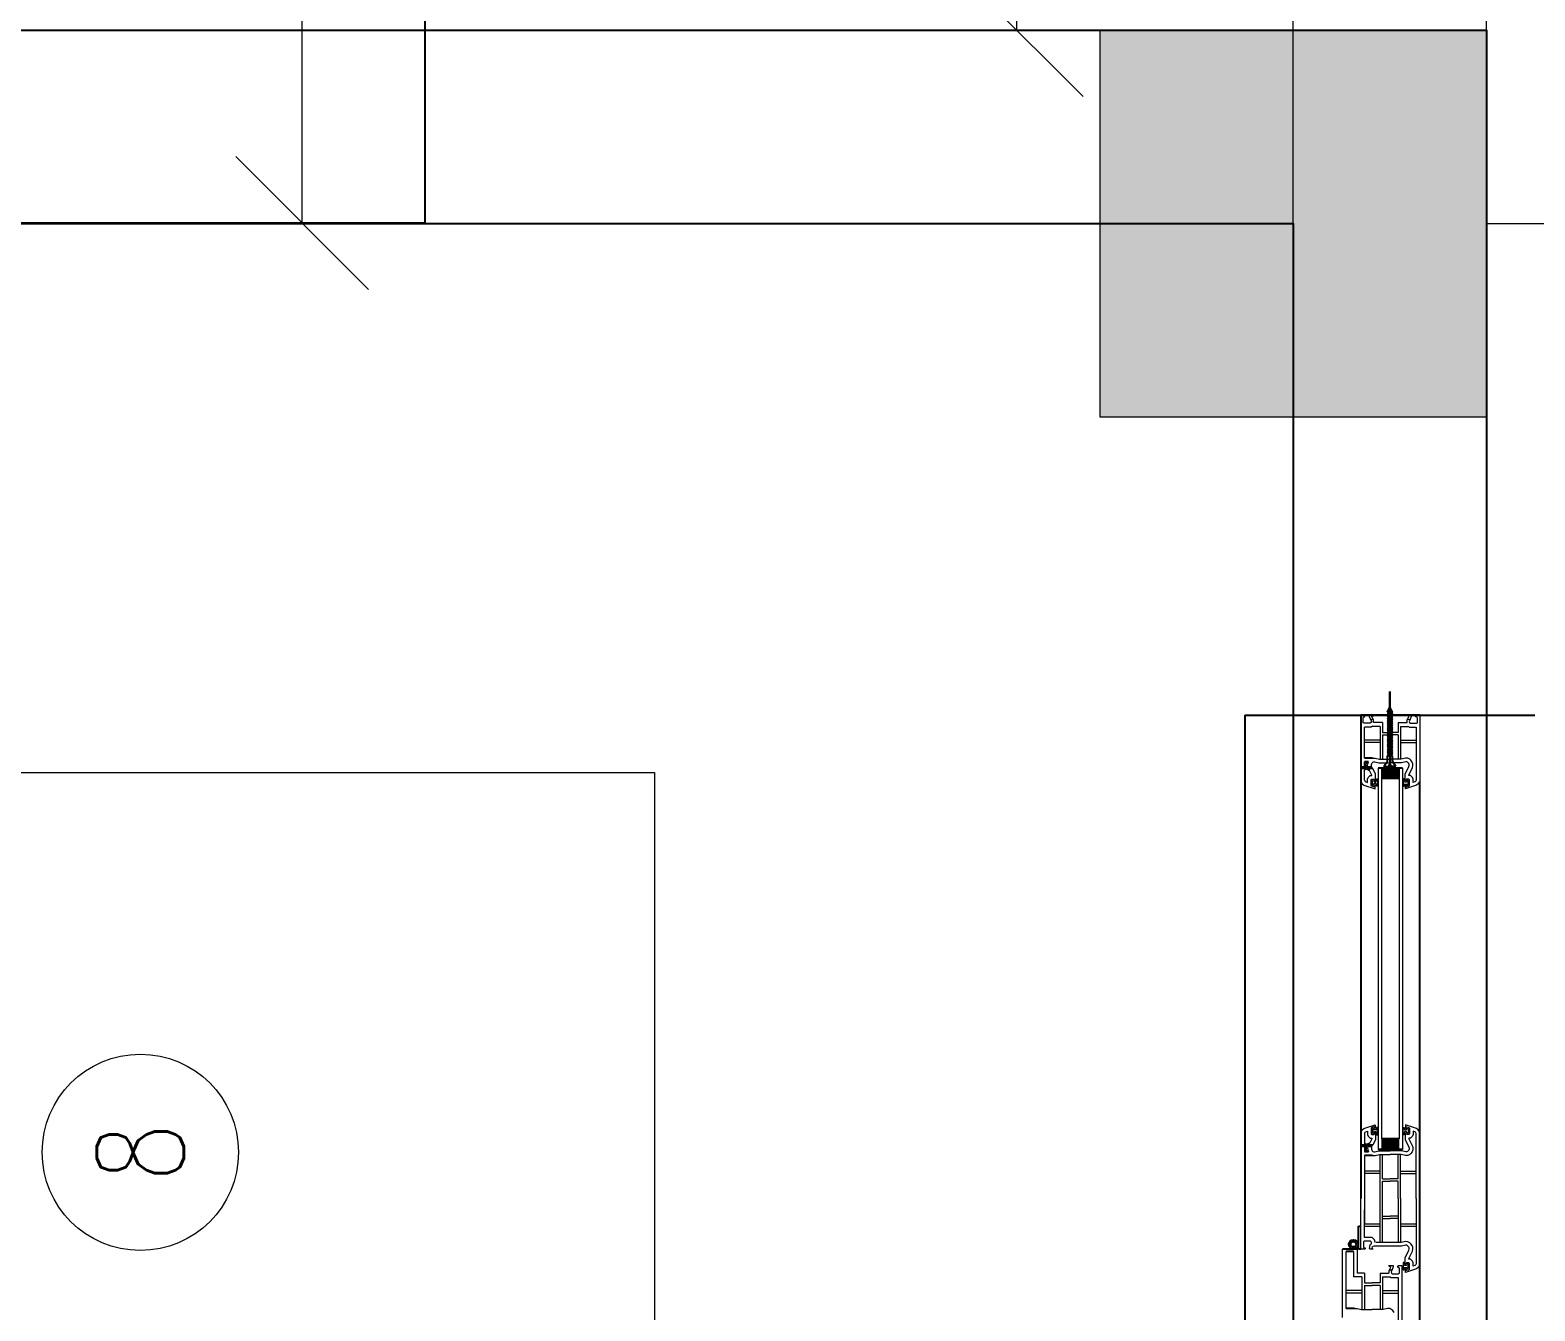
# Model space of a CAD drawing. Header units: metres. Extents: x -355 to 973, y -73 to 238.
# Drawn here: x 528.215 to 529.771, y 92.88 to 94.204 of the extents above; entities that cross this region are included whole.
import ezdxf

# ---------------------------------------------------------------- set-up
doc = ezdxf.new("R2010")
doc.units = ezdxf.units.M
doc.header["$LTSCALE"] = 3
doc.header["$MEASUREMENT"] = 0
for name, pattern in [('1', [30, 6, 6, 6, 6, 6]), ('ACAD_ISO02W100', [15, 12, -3]), ('DASHED2', [0.375, 0.25, -0.125])]:
    doc.linetypes.add(name, pattern=pattern)
for name, color, linetype in [('01B', 10, 'Continuous'), ('4', 4, 'ACAD_ISO02W100'), ('5', 2, 'Continuous')]:
    doc.layers.add(name, color=color, linetype=linetype)
for name, color, linetype, lineweight in [('05', 21, 'Continuous', 5), ('15', 63, 'DASHED2', 15), ('alaem', 230, 'Continuous', 5)]:
    doc.layers.add(name, color=color, linetype=linetype, lineweight=lineweight)
doc.styles.add('Axe', font='romans.shx', dxfattribs={"width": 0.8, "height": 0.26})
doc.styles.get("Standard").update_dxf_attribs({"font": 'arial.ttf'})
doc.dimstyles.new('ahmad', dxfattribs={"dimtxt": 0.2, "dimasz": 0.1375, "dimexe": 0, "dimexo": 0.0625, "dimgap": 0.09, "dimtad": 0, "dimzin": 0, "dimdsep": 46, "dimtxsty": 'Standard', "dimblk": 'OBLIQUE', "dimcen": 0.09, "dimclrd": 245, "dimclrt": 61, "dimadec": 0, "dimazin": 0, "dimtfac": 1, "dimtofl": 0, "dimtmove": 0, "dimatfit": 3, "dimldrblk": 'OBLIQUE', "dimfxl": 0, "dimfxlon": 1, "dimtolj": 1, "dimtzin": 0, "dimlwd": 13, "dimarcsym": 0})

# ---------------------------------------------------------------- blocks, each defined once
blk = doc.blocks.new('tyhhy')
at = {"layer": '4', "linetype": '1'}
blk.add_lwpolyline([(266.0089, 183.29), (266.0089, 181.29), (263.6089, 181.29), (263.6089, 183.29)], close=True, dxfattribs=at)
blk = doc.blocks.new('fghhyh')
at = {"layer": 'alaem', "linetype": '1'}
h = blk.add_hatch(color=256, dxfattribs=at)
h.dxf.hatch_style = 1
h.paths.add_polyline_path([(280.3961, 190.2964), (280.3961, 190.6964), (279.9961, 190.6964), (279.9961, 190.2964)])
blk.add_lwpolyline([(279.9961, 190.6964), (279.9961, 190.2964), (280.3961, 190.2964), (280.3961, 190.6964)], close=True, dxfattribs=at)
blk = doc.blocks.new('_Oblique')
at = {"color": 0, "linetype": 'ByBlock', "lineweight": -2}
blk.add_line((-0.5, -0.5), (0.5, 0.5), dxfattribs=at)
blk = doc.blocks.new('*D864')
at = {"color": 245, "lineweight": 13, "transparency": 16777216}
for p, q in [((530.8265, 104.2812), (530.8265, 98.2609)), ((530.8265, 91.4041), (530.8265, 97.4244))]:
    blk.add_line(p, q, dxfattribs=at)
at = {"layer": 'Defpoints', "color": 0, "transparency": 16777216}
for p in [(529.7213, 104.2812), (529.7213, 91.4041), (530.8265, 91.4041)]:
    blk.add_point(p, dxfattribs=at)
at = {"color": 245, "lineweight": 13, "transparency": 16777216, "xscale": 0.1375, "yscale": 0.1375, "zscale": 0.1375}
for p, rotation in [((530.8265, 104.2812), 90), ((530.8265, 91.4041), 270)]:
    blk.add_blockref('_Oblique', p, dxfattribs=dict(at, rotation=rotation))
at = {"color": 61, "transparency": 16777216, "insert": (530.8265, 97.8427), "char_height": 0.2, "attachment_point": 5, "rotation": 90}
blk.add_mtext('\\A1;12.88', dxfattribs=at)
blk = doc.blocks.new('*D865')
at = {"color": 245, "lineweight": 13, "transparency": 16777216}
for p, q in [((529.2353, 96.0047), (529.2353, 95.4444)), ((529.2353, 94.2041), (529.2353, 94.7644))]:
    blk.add_line(p, q, dxfattribs=at)
at = {"layer": 'Defpoints', "color": 0, "transparency": 16777216}
for p in [(529.2353, 96.0047), (529.2353, 94.2041), (529.2353, 94.2041)]:
    blk.add_point(p, dxfattribs=at)
at = {"color": 245, "lineweight": 13, "transparency": 16777216, "xscale": 0.1375, "yscale": 0.1375, "zscale": 0.1375}
for p, rotation in [((529.2353, 96.0047), 90), ((529.2353, 94.2041), 270)]:
    blk.add_blockref('_Oblique', p, dxfattribs=dict(at, rotation=rotation))
at = {"color": 61, "transparency": 16777216, "insert": (529.2353, 95.1044), "char_height": 0.2, "attachment_point": 5, "rotation": 90}
blk.add_mtext('\\A1;1.80', dxfattribs=at)
blk = doc.blocks.new('*D866')
at = {"color": 245, "lineweight": 13, "transparency": 16777216}
for p, q in [((528.4963, 96.0047), (528.4963, 95.3558)), ((528.4963, 94.0047), (528.4963, 94.6536))]:
    blk.add_line(p, q, dxfattribs=at)
at = {"layer": 'Defpoints', "color": 0, "transparency": 16777216}
for p in [(528.6234, 96.0047), (528.4963, 94.0047), (528.6234, 94.0047)]:
    blk.add_point(p, dxfattribs=at)
at = {"color": 245, "lineweight": 13, "transparency": 16777216, "xscale": 0.1375, "yscale": 0.1375, "zscale": 0.1375}
for p, rotation in [((528.4963, 96.0047), 90), ((528.4963, 94.0047), 270)]:
    blk.add_blockref('_Oblique', p, dxfattribs=dict(at, rotation=rotation))
at = {"color": 61, "transparency": 16777216, "insert": (528.4963, 95.0047), "char_height": 0.2, "attachment_point": 5, "rotation": 90}
blk.add_mtext('\\A1;2.00', dxfattribs=at)
blk = doc.blocks.new('*D884')
at = {"layer": '4', "color": 245, "lineweight": 13, "transparency": 16777216}
for p, q in [((528.2025, 92.7656), (528.5226, 92.7656)), ((529.5213, 92.7656), (529.2012, 92.7656))]:
    blk.add_line(p, q, dxfattribs=at)
at = {"layer": 'Defpoints', "color": 0, "transparency": 16777216}
for p in [(528.2025, 92.8041), (529.5213, 92.8041), (529.5213, 92.7656)]:
    blk.add_point(p, dxfattribs=at)
at = {"layer": '4', "color": 245, "lineweight": 13, "transparency": 16777216, "xscale": 0.1375, "yscale": 0.1375, "zscale": 0.1375, "rotation": 180}
blk.add_blockref('_Oblique', (528.2025, 92.7656), dxfattribs=at)
at = {"layer": '4', "color": 245, "lineweight": 13, "transparency": 16777216, "xscale": 0.1375, "yscale": 0.1375, "zscale": 0.1375}
blk.add_blockref('_Oblique', (529.5213, 92.7656), dxfattribs=at)
at = {"layer": '4', "color": 61, "transparency": 16777216, "insert": (528.8619, 92.7656), "char_height": 0.2, "attachment_point": 5}
blk.add_mtext('\\A1;1.32', dxfattribs=at)
blk = doc.blocks.new('DSSSS')
at = {"layer": '05'}
for p, q in [((152.7604, -221.3864), (152.7604, -221.3872)), ((152.7604, -221.3872), (152.7664, -221.3872)), ((152.7664, -221.3872), (152.7664, -221.3863))]:
    blk.add_line(p, q, dxfattribs=at)
blk.add_lwpolyline([(152.7664, -221.3863), (152.7646, -221.3863), (152.7646, -221.384), (152.7657, -221.384), (152.7654, -221.383), (152.7617, -221.383), (152.7617, -221.3838), (152.7623, -221.3841), (152.763, -221.3847), (152.763, -221.3859), (152.7619, -221.3864), (152.7604, -221.3864)], dxfattribs=at)
blk = doc.blocks.new('ddd')
at = {"layer": '01B'}
for points in [[(1655.8293, 1003.8705), (1655.8184, 1003.8705), (1655.8184, 1003.889), (1655.8293, 1003.889)], [(1656.2018, 1003.8705), (1656.2127, 1003.8705), (1656.2127, 1003.889), (1656.2018, 1003.889)]]:
    blk.add_hatch(color=143, dxfattribs=at).paths.add_polyline_path(points)
at = {"layer": '01B', "color": 32}
blk.add_line((1655.7637, 1003.7293), (1655.7637, 1004.0293), dxfattribs=at)
at = {"layer": '01B', "color": 143}
for p, q in [((1655.7637, 1003.9104), (1655.7637, 1003.8491)), ((1657.1951, 1003.9104), (1655.8322, 1003.9104)), ((1655.7802, 1003.8793), (1655.7393, 1003.8793)), ((1655.7393, 1003.8793), (1655.8247, 1003.8793)), ((1655.7608, 1003.8819), (1655.7555, 1003.8793)), ((1655.7608, 1003.8768), (1655.7555, 1003.8793)), ((1655.7608, 1003.8819), (1655.7587, 1003.8793)), ((1655.7608, 1003.8768), (1655.7587, 1003.8793)), ((1655.7621, 1003.8819), (1655.76, 1003.8793)), ((1655.7621, 1003.8768), (1655.76, 1003.8793)), ((1655.7608, 1003.8819), (1655.7616, 1003.8813)), ((1655.7633, 1003.8819), (1655.7612, 1003.8793)), ((1655.7633, 1003.8768), (1655.7612, 1003.8793)), ((1655.7621, 1003.8819), (1655.7628, 1003.8813)), ((1655.7646, 1003.8819), (1655.7624, 1003.8793)), ((1655.7646, 1003.8768), (1655.7624, 1003.8793)), ((1655.7633, 1003.8819), (1655.7641, 1003.8813)), ((1655.7658, 1003.8819), (1655.7637, 1003.8793)), ((1655.7658, 1003.8768), (1655.7637, 1003.8793)), ((1655.7646, 1003.8819), (1655.7653, 1003.8813)), ((1655.7671, 1003.8819), (1655.7649, 1003.8793)), ((1655.7671, 1003.8768), (1655.7649, 1003.8793)), ((1655.7658, 1003.8819), (1655.7666, 1003.8813)), ((1655.7683, 1003.8819), (1655.7662, 1003.8793)), ((1655.7683, 1003.8768), (1655.7662, 1003.8793)), ((1655.7671, 1003.8819), (1655.7678, 1003.8813)), ((1655.7696, 1003.8819), (1655.7674, 1003.8793)), ((1655.7696, 1003.8768), (1655.7674, 1003.8793)), ((1655.7683, 1003.8819), (1655.769, 1003.8813)), ((1655.7708, 1003.8819), (1655.7687, 1003.8793)), ((1655.7708, 1003.8768), (1655.7687, 1003.8793)), ((1655.7696, 1003.8819), (1655.7703, 1003.8813)), ((1655.7721, 1003.8819), (1655.7699, 1003.8793)), ((1655.7721, 1003.8768), (1655.7699, 1003.8793)), ((1655.7708, 1003.8819), (1655.7715, 1003.8813)), ((1655.7733, 1003.8819), (1655.7712, 1003.8793)), ((1655.7733, 1003.8768), (1655.7712, 1003.8793)), ((1655.7721, 1003.8819), (1655.7728, 1003.8813)), ((1655.7745, 1003.8819), (1655.7724, 1003.8793)), ((1655.7745, 1003.8768), (1655.7724, 1003.8793)), ((1655.7733, 1003.8819), (1655.774, 1003.8813)), ((1655.7758, 1003.8819), (1655.7737, 1003.8793)), ((1655.7758, 1003.8768), (1655.7737, 1003.8793)), ((1655.7745, 1003.8819), (1655.7753, 1003.8813)), ((1655.777, 1003.8819), (1655.7749, 1003.8793)), ((1655.777, 1003.8768), (1655.7749, 1003.8793)), ((1655.7758, 1003.8819), (1655.7765, 1003.8813)), ((1655.7783, 1003.8819), (1655.7762, 1003.8793)), ((1655.7783, 1003.8768), (1655.7762, 1003.8793)), ((1655.777, 1003.8819), (1655.7778, 1003.8813)), ((1655.7795, 1003.8819), (1655.7774, 1003.8793)), ((1655.7795, 1003.8768), (1655.7774, 1003.8793)), ((1655.7783, 1003.8819), (1655.779, 1003.8813)), ((1655.7808, 1003.8819), (1655.7786, 1003.8793)), ((1655.7808, 1003.8768), (1655.7786, 1003.8793)), ((1655.7795, 1003.8819), (1655.7803, 1003.8813)), ((1655.782, 1003.8819), (1655.7799, 1003.8793)), ((1655.782, 1003.8768), (1655.7799, 1003.8793)), ((1655.7808, 1003.8819), (1655.7815, 1003.8813)), ((1655.7833, 1003.8819), (1655.7811, 1003.8793)), ((1655.7833, 1003.8768), (1655.7811, 1003.8793)), ((1655.782, 1003.8819), (1655.7827, 1003.8813)), ((1655.7845, 1003.8819), (1655.7824, 1003.8793)), ((1655.7845, 1003.8768), (1655.7824, 1003.8793)), ((1655.7833, 1003.8819), (1655.784, 1003.8813)), ((1655.7858, 1003.8819), (1655.7836, 1003.8793)), ((1655.7858, 1003.8768), (1655.7836, 1003.8793)), ((1655.7845, 1003.8819), (1655.7852, 1003.8813)), ((1655.787, 1003.8819), (1655.7849, 1003.8793)), ((1655.787, 1003.8768), (1655.7849, 1003.8793)), ((1655.7858, 1003.8819), (1655.7865, 1003.8813)), ((1655.7882, 1003.8819), (1655.7861, 1003.8793)), ((1655.7882, 1003.8768), (1655.7861, 1003.8793)), ((1655.787, 1003.8819), (1655.7877, 1003.8813)), ((1655.7895, 1003.8819), (1655.7874, 1003.8793)), ((1655.7895, 1003.8768), (1655.7874, 1003.8793)), ((1655.7882, 1003.8819), (1655.789, 1003.8813)), ((1655.7907, 1003.8819), (1655.7886, 1003.8793)), ((1655.7907, 1003.8768), (1655.7886, 1003.8793)), ((1655.7895, 1003.8819), (1655.7902, 1003.8813)), ((1655.792, 1003.8819), (1655.7899, 1003.8793)), ((1655.792, 1003.8768), (1655.7899, 1003.8793)), ((1655.7907, 1003.8819), (1655.7915, 1003.8813)), ((1655.7932, 1003.8819), (1655.7911, 1003.8793)), ((1655.7932, 1003.8768), (1655.7911, 1003.8793)), ((1655.792, 1003.8819), (1655.7927, 1003.8813)), ((1655.7945, 1003.8819), (1655.7923, 1003.8793)), ((1655.7945, 1003.8768), (1655.7923, 1003.8793)), ((1655.7932, 1003.8819), (1655.794, 1003.8813)), ((1655.7957, 1003.8819), (1655.7936, 1003.8793)), ((1655.7957, 1003.8768), (1655.7936, 1003.8793)), ((1655.7945, 1003.8819), (1655.7952, 1003.8813)), ((1655.797, 1003.8819), (1655.7948, 1003.8793)), ((1655.797, 1003.8768), (1655.7948, 1003.8793)), ((1655.7957, 1003.8819), (1655.7965, 1003.8813)), ((1655.7982, 1003.8819), (1655.7961, 1003.8793)), ((1655.7982, 1003.8768), (1655.7961, 1003.8793)), ((1655.797, 1003.8819), (1655.7977, 1003.8813)), ((1655.7995, 1003.8819), (1655.7973, 1003.8793)), ((1655.7995, 1003.8768), (1655.7973, 1003.8793)), ((1655.7982, 1003.8819), (1655.7989, 1003.8813)), ((1655.8007, 1003.8819), (1655.7986, 1003.8793)), ((1655.8007, 1003.8768), (1655.7986, 1003.8793)), ((1655.7995, 1003.8819), (1655.8002, 1003.8813)), ((1655.8019, 1003.8819), (1655.7998, 1003.8793)), ((1655.8019, 1003.8768), (1655.7998, 1003.8793)), ((1655.8007, 1003.8819), (1655.8014, 1003.8813)), ((1655.8032, 1003.8819), (1655.8011, 1003.8793)), ((1655.8032, 1003.8768), (1655.8011, 1003.8793)), ((1655.8019, 1003.8819), (1655.8027, 1003.8813)), ((1655.8044, 1003.8819), (1655.8023, 1003.8793)), ((1655.8044, 1003.8768), (1655.8023, 1003.8793)), ((1655.8032, 1003.8819), (1655.8039, 1003.8813)), ((1655.8057, 1003.8819), (1655.8036, 1003.8793)), ((1655.8057, 1003.8768), (1655.8036, 1003.8793)), ((1655.8044, 1003.8819), (1655.8052, 1003.8813)), ((1655.8114, 1003.8819), (1655.8057, 1003.8819)), ((1655.8057, 1003.8819), (1655.8057, 1003.8793)), ((1655.8057, 1003.8768), (1655.8057, 1003.8793)), ((1655.8168, 1003.8855), (1655.8114, 1003.8819)), ((1655.8168, 1003.8803), (1655.8147, 1003.8803)), ((1655.8147, 1003.8803), (1655.8147, 1003.8793)), ((1655.8147, 1003.8784), (1655.8147, 1003.8793)), ((1655.8168, 1003.8855), (1655.8168, 1003.8803)), ((1655.8184, 1003.8923), (1655.8184, 1003.8672)), ((1655.8293, 1003.889), (1655.8293, 1003.8705)), ((1656.2018, 1003.889), (1656.2018, 1003.8705)), ((1656.2127, 1003.8923), (1656.2127, 1003.8672)), ((1655.7608, 1003.8768), (1655.7616, 1003.8774)), ((1655.7621, 1003.8768), (1655.7628, 1003.8774)), ((1655.7633, 1003.8768), (1655.7641, 1003.8774)), ((1655.7646, 1003.8768), (1655.7653, 1003.8774)), ((1655.7658, 1003.8768), (1655.7666, 1003.8774)), ((1655.7671, 1003.8768), (1655.7678, 1003.8774)), ((1655.7683, 1003.8768), (1655.769, 1003.8774)), ((1655.7696, 1003.8768), (1655.7703, 1003.8774)), ((1655.7708, 1003.8768), (1655.7715, 1003.8774)), ((1655.7721, 1003.8768), (1655.7728, 1003.8774)), ((1655.7733, 1003.8768), (1655.774, 1003.8774)), ((1655.7745, 1003.8768), (1655.7753, 1003.8774)), ((1655.7758, 1003.8768), (1655.7765, 1003.8774)), ((1655.777, 1003.8768), (1655.7778, 1003.8774)), ((1655.7783, 1003.8768), (1655.779, 1003.8774)), ((1655.7795, 1003.8768), (1655.7803, 1003.8774)), ((1655.7808, 1003.8768), (1655.7815, 1003.8774)), ((1655.782, 1003.8768), (1655.7827, 1003.8774)), ((1655.7833, 1003.8768), (1655.784, 1003.8774)), ((1655.7845, 1003.8768), (1655.7852, 1003.8774)), ((1655.7858, 1003.8768), (1655.7865, 1003.8774)), ((1655.787, 1003.8768), (1655.7877, 1003.8774)), ((1655.7882, 1003.8768), (1655.789, 1003.8774)), ((1655.7895, 1003.8768), (1655.7902, 1003.8774)), ((1655.7907, 1003.8768), (1655.7915, 1003.8774)), ((1655.792, 1003.8768), (1655.7927, 1003.8774)), ((1655.7932, 1003.8768), (1655.794, 1003.8774)), ((1655.7945, 1003.8768), (1655.7952, 1003.8774)), ((1655.7957, 1003.8768), (1655.7965, 1003.8774)), ((1655.797, 1003.8768), (1655.7977, 1003.8774)), ((1655.7982, 1003.8768), (1655.7989, 1003.8774)), ((1655.7995, 1003.8768), (1655.8002, 1003.8774)), ((1655.8007, 1003.8768), (1655.8014, 1003.8774)), ((1655.8019, 1003.8768), (1655.8027, 1003.8774)), ((1655.8032, 1003.8768), (1655.8039, 1003.8774)), ((1655.8044, 1003.8768), (1655.8052, 1003.8774)), ((1655.8114, 1003.8768), (1655.8057, 1003.8768)), ((1655.8168, 1003.8732), (1655.8114, 1003.8768)), ((1655.8168, 1003.8784), (1655.8147, 1003.8784)), ((1655.8168, 1003.8732), (1655.8168, 1003.8784)), ((1655.7637, 1003.8491), (1656.2637, 1003.8491)), ((1655.8082, 1003.8614), (1655.8082, 1003.8529)), ((1655.8119, 1003.8571), (1655.8119, 1003.8529)), ((1655.8123, 1003.8555), (1655.8122, 1003.8549)), ((1655.8174, 1003.8607), (1655.8174, 1003.8566)), ((1655.8174, 1003.8529), (1655.8174, 1003.8491)), ((1655.8189, 1003.8572), (1655.8178, 1003.8551)), ((1655.8181, 1003.8545), (1655.8189, 1003.8529)), ((1655.8189, 1003.8615), (1655.8189, 1003.8572)), ((1655.8189, 1003.8529), (1655.8189, 1003.8491)), ((1655.8209, 1003.8581), (1655.8193, 1003.8551)), ((1655.8193, 1003.8551), (1655.8204, 1003.8529)), ((1656.2065, 1003.8581), (1656.2081, 1003.8551)), ((1656.2081, 1003.8551), (1656.207, 1003.8529)), ((1656.2084, 1003.8615), (1656.2084, 1003.8572)), ((1656.2084, 1003.8572), (1656.2095, 1003.8551)), ((1656.2092, 1003.8545), (1656.2084, 1003.8529)), ((1656.2084, 1003.8529), (1656.2084, 1003.8491)), ((1656.2099, 1003.8607), (1656.2099, 1003.8566)), ((1656.2099, 1003.8529), (1656.2099, 1003.8491)), ((1656.215, 1003.8555), (1656.2152, 1003.8549)), ((1656.2154, 1003.8571), (1656.2154, 1003.8529)), ((1656.2192, 1003.8614), (1656.2192, 1003.8529)), ((1656.2921, 1003.8467), (1656.2921, 1003.8491)), ((1656.3159, 1003.8491), (1656.3159, 1003.8467)), ((1656.3159, 1003.8467), (1656.2921, 1003.8467)), ((1656.3159, 1003.8456), (1656.3159, 1003.8304)), ((1656.3185, 1003.8418), (1656.3185, 1003.8342)), ((1656.3774, 1003.8427), (1656.3774, 1003.8342))]:
    blk.add_line(p, q, dxfattribs=at)
for radius in [0.00477, 0.00274]:
    blk.add_circle((1656.3109, 1003.8416), radius, dxfattribs=at)
at = {"layer": '05', "color": 143}
for p, q in [((1655.7637, 1003.9064), (1655.7637, 1003.9104)), ((1656.2637, 1003.9104), (1656.3322, 1003.9104)), ((1656.3322, 1003.9104), (1656.3349, 1003.9087)), ((1655.7651, 1003.9057), (1655.7637, 1003.9064)), ((1655.7637, 1003.9013), (1655.7651, 1003.9014)), ((1655.7637, 1003.8972), (1655.7637, 1003.9013)), ((1655.764, 1003.897), (1655.7637, 1003.8972)), ((1655.7646, 1003.8971), (1655.764, 1003.897)), ((1655.7647, 1003.8984), (1655.7646, 1003.8971)), ((1655.7652, 1003.8989), (1655.7647, 1003.8984)), ((1655.7656, 1003.9063), (1655.7651, 1003.9057)), ((1655.7651, 1003.9014), (1655.7689, 1003.8999)), ((1655.7689, 1003.8971), (1655.7652, 1003.8989)), ((1655.7667, 1003.9078), (1655.7656, 1003.9073)), ((1655.7656, 1003.9073), (1655.7656, 1003.9063)), ((1655.771, 1003.9078), (1655.7667, 1003.9078)), ((1655.7687, 1003.8985), (1655.7678, 1003.899)), ((1655.7678, 1003.899), (1655.7683, 1003.8988)), ((1655.7683, 1003.8988), (1655.7687, 1003.8985)), ((1655.7689, 1003.8999), (1655.7702, 1003.8991)), ((1655.7701, 1003.8971), (1655.7689, 1003.8971)), ((1655.7712, 1003.8971), (1655.7701, 1003.8971)), ((1655.7702, 1003.8991), (1655.7715, 1003.8997)), ((1655.7716, 1003.9077), (1655.771, 1003.9078)), ((1655.7715, 1003.8967), (1655.7712, 1003.8971)), ((1655.7715, 1003.8997), (1655.7722, 1003.9006)), ((1655.7715, 1003.8878), (1655.7715, 1003.8967)), ((1655.7722, 1003.9067), (1655.7716, 1003.9077)), ((1655.7722, 1003.9006), (1655.7722, 1003.9067)), ((1655.7752, 1003.8982), (1655.776, 1003.8993)), ((1655.7754, 1003.8979), (1655.7752, 1003.8982)), ((1655.7754, 1003.8904), (1655.7754, 1003.8979)), ((1655.776, 1003.8993), (1655.776, 1003.9066)), ((1655.776, 1003.9066), (1655.8311, 1003.9066)), ((1655.7896, 1003.8904), (1655.7896, 1003.9066)), ((1655.7921, 1003.8904), (1655.7921, 1003.9066)), ((1655.8082, 1003.898), (1655.8081, 1003.8954)), ((1655.8081, 1003.8954), (1655.8091, 1003.891)), ((1655.8093, 1003.8999), (1655.8082, 1003.898)), ((1655.8103, 1003.9011), (1655.8093, 1003.8999)), ((1655.8122, 1003.9024), (1655.8103, 1003.9011)), ((1655.814, 1003.903), (1655.8122, 1003.9024)), ((1655.816, 1003.9031), (1655.814, 1003.903)), ((1655.818, 1003.9027), (1655.816, 1003.9031)), ((1655.8257, 1003.899), (1655.818, 1003.9027)), ((1655.8261, 1003.899), (1655.8257, 1003.899)), ((1655.8282, 1003.9026), (1655.8261, 1003.9005)), ((1655.8261, 1003.9005), (1655.8261, 1003.899)), ((1655.8301, 1003.9033), (1655.8282, 1003.9026)), ((1655.8334, 1003.9033), (1655.8301, 1003.9033)), ((1655.8311, 1003.9066), (1655.8323, 1003.9058)), ((1655.8323, 1003.9058), (1655.8328, 1003.9052)), ((1655.8328, 1003.9052), (1655.8334, 1003.9033)), ((1656.1945, 1003.9052), (1656.1939, 1003.9033)), ((1656.1939, 1003.9033), (1656.1973, 1003.9033)), ((1656.195, 1003.9058), (1656.1945, 1003.9052)), ((1656.1962, 1003.9066), (1656.195, 1003.9058)), ((1656.2637, 1003.9066), (1656.1962, 1003.9066)), ((1656.1973, 1003.9033), (1656.1992, 1003.9026)), ((1656.1992, 1003.9026), (1656.2012, 1003.9005)), ((1656.2012, 1003.9005), (1656.2012, 1003.899)), ((1656.2012, 1003.899), (1656.2017, 1003.899)), ((1656.2017, 1003.899), (1656.2093, 1003.9027)), ((1656.2093, 1003.9027), (1656.2113, 1003.9031)), ((1656.2113, 1003.9031), (1656.2133, 1003.903)), ((1656.2133, 1003.903), (1656.2152, 1003.9024)), ((1656.2152, 1003.9024), (1656.217, 1003.9011)), ((1656.217, 1003.9011), (1656.218, 1003.8999)), ((1656.218, 1003.8999), (1656.2192, 1003.898)), ((1656.2192, 1003.8954), (1656.2182, 1003.891)), ((1656.2192, 1003.898), (1656.2192, 1003.8954)), ((1656.2352, 1003.8904), (1656.2352, 1003.9066)), ((1656.2377, 1003.8904), (1656.2377, 1003.9066)), ((1656.2637, 1003.9066), (1656.3311, 1003.9066)), ((1656.2896, 1003.8904), (1656.2896, 1003.9066)), ((1656.2921, 1003.8904), (1656.2921, 1003.9066)), ((1656.3082, 1003.898), (1656.3081, 1003.8954)), ((1656.3081, 1003.8954), (1656.3091, 1003.891)), ((1656.3093, 1003.8999), (1656.3082, 1003.898)), ((1656.3103, 1003.9011), (1656.3093, 1003.8999)), ((1656.3122, 1003.9024), (1656.3103, 1003.9011)), ((1656.3124, 1003.8976), (1656.3119, 1003.8969)), ((1656.3119, 1003.8969), (1656.3119, 1003.8958)), ((1656.3119, 1003.8958), (1656.3129, 1003.8914)), ((1656.314, 1003.903), (1656.3122, 1003.9024)), ((1656.313, 1003.8983), (1656.3124, 1003.8976)), ((1656.3138, 1003.8989), (1656.313, 1003.8983)), ((1656.3147, 1003.8992), (1656.3138, 1003.8989)), ((1656.316, 1003.9031), (1656.314, 1003.903)), ((1656.3157, 1003.8993), (1656.3147, 1003.8992)), ((1656.3168, 1003.899), (1656.3157, 1003.8993)), ((1656.318, 1003.9027), (1656.316, 1003.9031)), ((1656.3248, 1003.8951), (1656.3168, 1003.899)), ((1656.3257, 1003.899), (1656.318, 1003.9027)), ((1656.3312, 1003.8951), (1656.3248, 1003.8951)), ((1656.3261, 1003.899), (1656.3257, 1003.899)), ((1656.3282, 1003.9026), (1656.3261, 1003.9005)), ((1656.3261, 1003.9005), (1656.3261, 1003.899)), ((1656.3301, 1003.9033), (1656.3282, 1003.9026)), ((1656.3303, 1003.8993), (1656.3299, 1003.8989)), ((1656.3299, 1003.8989), (1656.3299, 1003.8964)), ((1656.3299, 1003.8964), (1656.3313, 1003.8958)), ((1656.3334, 1003.9033), (1656.3301, 1003.9033)), ((1656.3308, 1003.8995), (1656.3303, 1003.8993)), ((1656.3365, 1003.8995), (1656.3308, 1003.8995)), ((1656.3311, 1003.9066), (1656.3323, 1003.9058)), ((1656.3316, 1003.8953), (1656.3312, 1003.8951)), ((1656.3313, 1003.8958), (1656.3316, 1003.8955)), ((1656.3316, 1003.8955), (1656.3316, 1003.8953)), ((1656.3323, 1003.9058), (1656.3328, 1003.9052)), ((1656.3328, 1003.9052), (1656.3334, 1003.9033)), ((1656.3349, 1003.9087), (1656.3362, 1003.907)), ((1656.3362, 1003.907), (1656.3401, 1003.8953)), ((1656.3362, 1003.8953), (1656.3362, 1003.8957)), ((1656.3362, 1003.8957), (1656.3369, 1003.8957)), ((1656.3401, 1003.8953), (1656.3362, 1003.8953)), ((1656.3369, 1003.8993), (1656.3365, 1003.8995)), ((1656.3372, 1003.8989), (1656.3369, 1003.8993)), ((1656.3369, 1003.8957), (1656.3375, 1003.8958)), ((1656.3378, 1003.8966), (1656.3372, 1003.8989)), ((1656.3375, 1003.8958), (1656.3377, 1003.8962)), ((1656.3377, 1003.8962), (1656.3378, 1003.8966)), ((1655.7715, 1003.8878), (1655.7817, 1003.8878)), ((1655.7754, 1003.8904), (1655.8091, 1003.8904)), ((1655.7817, 1003.8878), (1655.7817, 1003.8797)), ((1655.7817, 1003.8716), (1655.7817, 1003.8797)), ((1655.7842, 1003.8878), (1655.8091, 1003.8878)), ((1655.7842, 1003.8878), (1655.7842, 1003.8797)), ((1655.7842, 1003.8716), (1655.7842, 1003.8797)), ((1655.8091, 1003.891), (1655.8091, 1003.8841)), ((1655.8091, 1003.8841), (1655.8091, 1003.8797)), ((1655.8091, 1003.8754), (1655.8091, 1003.8797)), ((1655.8129, 1003.8754), (1655.8129, 1003.8797)), ((1656.2144, 1003.8754), (1656.2144, 1003.8797)), ((1656.2182, 1003.891), (1656.2182, 1003.8841)), ((1656.2637, 1003.8904), (1656.2182, 1003.8904)), ((1656.2431, 1003.8878), (1656.2182, 1003.8878)), ((1656.2182, 1003.8841), (1656.2182, 1003.8797)), ((1656.2182, 1003.8754), (1656.2182, 1003.8797)), ((1656.2431, 1003.8878), (1656.2431, 1003.8797)), ((1656.2431, 1003.8716), (1656.2431, 1003.8797)), ((1656.2637, 1003.8878), (1656.2457, 1003.8878)), ((1656.2457, 1003.8878), (1656.2457, 1003.8797)), ((1656.2457, 1003.8716), (1656.2457, 1003.8797)), ((1656.2637, 1003.8904), (1656.3091, 1003.8904)), ((1656.2637, 1003.8878), (1656.3091, 1003.8878)), ((1656.2817, 1003.8878), (1656.2817, 1003.8797)), ((1656.2817, 1003.8716), (1656.2817, 1003.8797)), ((1656.2842, 1003.8878), (1656.2842, 1003.8797)), ((1656.2842, 1003.8716), (1656.2842, 1003.8797)), ((1656.3091, 1003.891), (1656.3091, 1003.8833)), ((1656.3091, 1003.8833), (1656.3091, 1003.865)), ((1656.3129, 1003.8914), (1656.3129, 1003.8833)), ((1656.3129, 1003.8833), (1656.3129, 1003.8632)), ((1656.3296, 1003.8939), (1656.3296, 1003.8929)), ((1656.3296, 1003.8929), (1656.3373, 1003.8929)), ((1656.3373, 1003.8929), (1656.3373, 1003.894)), ((1656.3588, 1003.8717), (1656.3588, 1003.8879)), ((1656.3614, 1003.8717), (1656.3614, 1003.8879)), ((1655.7715, 1003.8716), (1655.7817, 1003.8716)), ((1655.7715, 1003.8716), (1655.7715, 1003.8628)), ((1655.7754, 1003.8691), (1655.8091, 1003.8691)), ((1655.7754, 1003.8691), (1655.7754, 1003.8615)), ((1655.7842, 1003.8716), (1655.8091, 1003.8716)), ((1655.7896, 1003.8691), (1655.7896, 1003.8529)), ((1655.7921, 1003.8691), (1655.7921, 1003.8529)), ((1655.8081, 1003.864), (1655.8091, 1003.8685)), ((1655.8082, 1003.8614), (1655.8081, 1003.864)), ((1655.8091, 1003.8685), (1655.8091, 1003.8754)), ((1655.8119, 1003.8636), (1655.8129, 1003.868)), ((1655.8119, 1003.8626), (1655.8119, 1003.8636)), ((1655.8129, 1003.868), (1655.8129, 1003.8754)), ((1655.8248, 1003.8643), (1655.8189, 1003.8615)), ((1655.8312, 1003.8643), (1655.8248, 1003.8643)), ((1655.8296, 1003.8656), (1655.8296, 1003.8665)), ((1655.8296, 1003.8665), (1655.8373, 1003.8665)), ((1655.8299, 1003.863), (1655.8313, 1003.8637)), ((1655.8316, 1003.8641), (1655.8312, 1003.8643)), ((1655.8313, 1003.8637), (1655.8316, 1003.8639)), ((1655.8316, 1003.8639), (1655.8316, 1003.8641)), ((1655.8362, 1003.8524), (1655.8401, 1003.8641)), ((1655.8401, 1003.8641), (1655.8362, 1003.8641)), ((1655.8362, 1003.8641), (1655.8362, 1003.8638)), ((1655.8362, 1003.8638), (1655.8369, 1003.8638)), ((1655.8369, 1003.8638), (1655.8375, 1003.8637)), ((1655.8373, 1003.8665), (1655.8373, 1003.8654)), ((1655.8375, 1003.8637), (1655.8377, 1003.8632)), ((1656.1911, 1003.8524), (1656.1872, 1003.8641)), ((1656.1872, 1003.8641), (1656.1911, 1003.8641)), ((1656.1899, 1003.8637), (1656.1896, 1003.8632)), ((1656.1904, 1003.8638), (1656.1899, 1003.8637)), ((1656.1977, 1003.8665), (1656.19, 1003.8665)), ((1656.19, 1003.8665), (1656.19, 1003.8654)), ((1656.1911, 1003.8638), (1656.1904, 1003.8638)), ((1656.1911, 1003.8641), (1656.1911, 1003.8638)), ((1656.1957, 1003.8641), (1656.1961, 1003.8643)), ((1656.1957, 1003.8639), (1656.1957, 1003.8641)), ((1656.196, 1003.8637), (1656.1957, 1003.8639)), ((1656.1974, 1003.863), (1656.196, 1003.8637)), ((1656.1961, 1003.8643), (1656.2025, 1003.8643)), ((1656.1977, 1003.8656), (1656.1977, 1003.8665)), ((1656.2025, 1003.8643), (1656.2084, 1003.8615)), ((1656.2144, 1003.868), (1656.2144, 1003.8754)), ((1656.2154, 1003.8636), (1656.2144, 1003.868)), ((1656.2154, 1003.8626), (1656.2154, 1003.8636)), ((1656.2182, 1003.8685), (1656.2182, 1003.8754)), ((1656.2431, 1003.8716), (1656.2182, 1003.8716)), ((1656.3091, 1003.8691), (1656.2182, 1003.8691)), ((1656.2192, 1003.864), (1656.2182, 1003.8685)), ((1656.2192, 1003.8614), (1656.2192, 1003.864)), ((1656.2352, 1003.8691), (1656.2352, 1003.8529)), ((1656.2377, 1003.8691), (1656.2377, 1003.8529)), ((1656.3091, 1003.8716), (1656.2457, 1003.8716)), ((1656.2896, 1003.8529), (1656.2896, 1003.8691)), ((1656.2921, 1003.8529), (1656.2921, 1003.8691)), ((1656.3087, 1003.8641), (1656.3064, 1003.8635)), ((1656.3091, 1003.8641), (1656.3087, 1003.8641)), ((1656.3408, 1003.8691), (1656.3509, 1003.8691)), ((1656.3446, 1003.8717), (1656.3783, 1003.8717)), ((1656.3509, 1003.8691), (1656.3509, 1003.861)), ((1656.3534, 1003.8691), (1656.3783, 1003.8691)), ((1656.3534, 1003.8691), (1656.3534, 1003.861)), ((1655.764, 1003.8625), (1655.7637, 1003.8623)), ((1655.7637, 1003.8623), (1655.7637, 1003.8581)), ((1655.7637, 1003.8581), (1655.7651, 1003.858)), ((1655.7651, 1003.8537), (1655.7637, 1003.8531)), ((1655.7637, 1003.8531), (1655.7637, 1003.8491)), ((1655.8174, 1003.8491), (1655.7637, 1003.8491)), ((1655.7646, 1003.8623), (1655.764, 1003.8625)), ((1655.7647, 1003.8611), (1655.7646, 1003.8623)), ((1655.7652, 1003.8606), (1655.7647, 1003.8611)), ((1655.7651, 1003.858), (1655.7689, 1003.8595)), ((1655.7656, 1003.8532), (1655.7651, 1003.8537)), ((1655.7689, 1003.8624), (1655.7652, 1003.8606)), ((1655.7656, 1003.8521), (1655.7656, 1003.8532)), ((1655.7667, 1003.8516), (1655.7656, 1003.8521)), ((1655.771, 1003.8516), (1655.7667, 1003.8516)), ((1655.7687, 1003.8609), (1655.7678, 1003.8604)), ((1655.7678, 1003.8604), (1655.7683, 1003.8606)), ((1655.7683, 1003.8606), (1655.7687, 1003.8609)), ((1655.7701, 1003.8623), (1655.7689, 1003.8624)), ((1655.7689, 1003.8595), (1655.7702, 1003.8603)), ((1655.7712, 1003.8623), (1655.7701, 1003.8623)), ((1655.7702, 1003.8603), (1655.7715, 1003.8597)), ((1655.7716, 1003.8517), (1655.771, 1003.8516)), ((1655.7715, 1003.8628), (1655.7712, 1003.8623)), ((1655.7715, 1003.8597), (1655.7722, 1003.8589)), ((1655.7722, 1003.8528), (1655.7716, 1003.8517)), ((1655.7722, 1003.8589), (1655.7722, 1003.8528)), ((1655.7754, 1003.8615), (1655.7752, 1003.8613)), ((1655.7752, 1003.8613), (1655.776, 1003.8601)), ((1655.776, 1003.8601), (1655.776, 1003.8529)), ((1655.8082, 1003.8529), (1655.776, 1003.8529)), ((1655.8124, 1003.8618), (1655.8119, 1003.8626)), ((1655.814, 1003.8565), (1655.8119, 1003.8571)), ((1655.8174, 1003.8529), (1655.8119, 1003.8529)), ((1655.8143, 1003.8543), (1655.8122, 1003.8549)), ((1655.8144, 1003.8549), (1655.8123, 1003.8555)), ((1655.813, 1003.8611), (1655.8124, 1003.8618)), ((1655.8138, 1003.8605), (1655.813, 1003.8611)), ((1655.8147, 1003.8603), (1655.8138, 1003.8605)), ((1655.816, 1003.8563), (1655.814, 1003.8565)), ((1655.8165, 1003.8541), (1655.8143, 1003.8543)), ((1655.8164, 1003.8547), (1655.8144, 1003.8549)), ((1655.8157, 1003.8602), (1655.8147, 1003.8603)), ((1655.8168, 1003.8604), (1655.8157, 1003.8602)), ((1655.8174, 1003.8566), (1655.816, 1003.8563)), ((1655.8178, 1003.8551), (1655.8164, 1003.8547)), ((1655.8181, 1003.8545), (1655.8165, 1003.8541)), ((1655.8174, 1003.8607), (1655.8168, 1003.8604)), ((1655.8322, 1003.8491), (1655.8189, 1003.8491)), ((1655.8311, 1003.8529), (1655.8204, 1003.8529)), ((1655.8257, 1003.8605), (1655.8209, 1003.8581)), ((1655.8261, 1003.8605), (1655.8257, 1003.8605)), ((1655.8261, 1003.859), (1655.8261, 1003.8605)), ((1655.8282, 1003.8568), (1655.8261, 1003.859)), ((1655.8301, 1003.8561), (1655.8282, 1003.8568)), ((1655.8299, 1003.8605), (1655.8299, 1003.863)), ((1655.8303, 1003.8601), (1655.8299, 1003.8605)), ((1655.8334, 1003.8561), (1655.8301, 1003.8561)), ((1655.8308, 1003.8599), (1655.8303, 1003.8601)), ((1655.8365, 1003.8599), (1655.8308, 1003.8599)), ((1655.8311, 1003.8529), (1655.8323, 1003.8536)), ((1655.8322, 1003.8491), (1655.8349, 1003.8507)), ((1655.8323, 1003.8536), (1655.8328, 1003.8543)), ((1655.8328, 1003.8543), (1655.8334, 1003.8561)), ((1655.8349, 1003.8507), (1655.8362, 1003.8524)), ((1655.8369, 1003.8602), (1655.8365, 1003.8599)), ((1655.8372, 1003.8605), (1655.8369, 1003.8602)), ((1655.8378, 1003.8628), (1655.8372, 1003.8605)), ((1655.8377, 1003.8632), (1655.8378, 1003.8628)), ((1656.1896, 1003.8632), (1656.1895, 1003.8628)), ((1656.1895, 1003.8628), (1656.1902, 1003.8605)), ((1656.1902, 1003.8605), (1656.1905, 1003.8602)), ((1656.1905, 1003.8602), (1656.1908, 1003.8599)), ((1656.1908, 1003.8599), (1656.1965, 1003.8599)), ((1656.1924, 1003.8507), (1656.1911, 1003.8524)), ((1656.1951, 1003.8491), (1656.1924, 1003.8507)), ((1656.1945, 1003.8543), (1656.1939, 1003.8561)), ((1656.1939, 1003.8561), (1656.1973, 1003.8561)), ((1656.195, 1003.8536), (1656.1945, 1003.8543)), ((1656.1962, 1003.8529), (1656.195, 1003.8536)), ((1656.1951, 1003.8491), (1656.2084, 1003.8491)), ((1656.1962, 1003.8529), (1656.207, 1003.8529)), ((1656.1965, 1003.8599), (1656.197, 1003.8601)), ((1656.197, 1003.8601), (1656.1974, 1003.8605)), ((1656.1973, 1003.8561), (1656.1992, 1003.8568)), ((1656.1974, 1003.8605), (1656.1974, 1003.863)), ((1656.1992, 1003.8568), (1656.2012, 1003.859)), ((1656.2012, 1003.859), (1656.2012, 1003.8605)), ((1656.2012, 1003.8605), (1656.2017, 1003.8605)), ((1656.2017, 1003.8605), (1656.2065, 1003.8581)), ((1656.2092, 1003.8545), (1656.2109, 1003.8541)), ((1656.2095, 1003.8551), (1656.2109, 1003.8547)), ((1656.2099, 1003.8607), (1656.2106, 1003.8604)), ((1656.2099, 1003.8566), (1656.2113, 1003.8563)), ((1656.2099, 1003.8529), (1656.2154, 1003.8529)), ((1656.2099, 1003.8491), (1656.2637, 1003.8491)), ((1656.2106, 1003.8604), (1656.2116, 1003.8602)), ((1656.2109, 1003.8547), (1656.2129, 1003.8549)), ((1656.2109, 1003.8541), (1656.213, 1003.8543)), ((1656.2113, 1003.8563), (1656.2133, 1003.8565)), ((1656.2116, 1003.8602), (1656.2126, 1003.8603)), ((1656.2126, 1003.8603), (1656.2135, 1003.8605)), ((1656.2129, 1003.8549), (1656.215, 1003.8555)), ((1656.213, 1003.8543), (1656.2152, 1003.8549)), ((1656.2133, 1003.8565), (1656.2154, 1003.8571)), ((1656.2135, 1003.8605), (1656.2143, 1003.8611)), ((1656.2143, 1003.8611), (1656.2149, 1003.8618)), ((1656.2149, 1003.8618), (1656.2154, 1003.8626)), ((1656.2192, 1003.8529), (1656.2896, 1003.8529)), ((1656.3159, 1003.8491), (1656.2637, 1003.8491)), ((1656.3038, 1003.8529), (1656.2754, 1003.8529)), ((1656.3064, 1003.8635), (1656.3038, 1003.8611)), ((1656.3038, 1003.8611), (1656.3038, 1003.8529)), ((1656.3083, 1003.86), (1656.3076, 1003.8594)), ((1656.3076, 1003.8594), (1656.3076, 1003.8528)), ((1656.3076, 1003.8528), (1656.3079, 1003.8522)), ((1656.3079, 1003.8522), (1656.3083, 1003.8519)), ((1656.3092, 1003.8603), (1656.3083, 1003.86)), ((1656.3083, 1003.8519), (1656.3138, 1003.8519)), ((1656.3102, 1003.8603), (1656.3092, 1003.8603)), ((1656.3114, 1003.859), (1656.3102, 1003.8603)), ((1656.3154, 1003.8583), (1656.3114, 1003.859)), ((1656.3129, 1003.8623), (1656.3132, 1003.8616)), ((1656.3132, 1003.8616), (1656.3139, 1003.8611)), ((1656.3138, 1003.8519), (1656.3142, 1003.8521)), ((1656.3139, 1003.8611), (1656.3146, 1003.8606)), ((1656.3142, 1003.8521), (1656.3144, 1003.8526)), ((1656.3144, 1003.8533), (1656.3147, 1003.8536)), ((1656.3144, 1003.8526), (1656.3144, 1003.8533)), ((1656.3146, 1003.8606), (1656.3154, 1003.8612)), ((1656.3147, 1003.8536), (1656.3157, 1003.8536)), ((1656.3154, 1003.8612), (1656.316, 1003.8616)), ((1656.316, 1003.8587), (1656.3154, 1003.8583)), ((1656.3157, 1003.8536), (1656.3159, 1003.8532)), ((1656.3159, 1003.8532), (1656.3159, 1003.8491)), ((1656.316, 1003.8616), (1656.316, 1003.8587)), ((1656.3408, 1003.8529), (1656.3408, 1003.8456)), ((1656.3408, 1003.8529), (1656.3509, 1003.8529)), ((1656.3446, 1003.8504), (1656.3446, 1003.8418)), ((1656.3446, 1003.8504), (1656.3783, 1003.8504)), ((1656.3509, 1003.8529), (1656.3509, 1003.861)), ((1656.3534, 1003.8529), (1656.3534, 1003.861)), ((1656.3534, 1003.8529), (1656.3783, 1003.8529)), ((1656.3588, 1003.8504), (1656.3588, 1003.8342)), ((1656.3614, 1003.8504), (1656.3614, 1003.8342)), ((1656.3773, 1003.8453), (1656.3783, 1003.8498)), ((1656.3783, 1003.8567), (1656.3783, 1003.861)), ((1656.3783, 1003.8498), (1656.3783, 1003.8567)), ((1656.3159, 1003.8456), (1656.3408, 1003.8456)), ((1656.3185, 1003.8418), (1656.3446, 1003.8418)), ((1656.3774, 1003.8342), (1656.3185, 1003.8342)), ((1656.3774, 1003.8427), (1656.3773, 1003.8453)), ((1656.3866, 1003.8304), (1656.3159, 1003.8304))]:
    blk.add_line(p, q, dxfattribs=at)
at = {"layer": '05', "color": 107}
for p, q in [((1655.8184, 1003.8923), (1656.2127, 1003.8923)), ((1655.8184, 1003.889), (1656.2018, 1003.889)), ((1655.8184, 1003.8705), (1656.2018, 1003.8705)), ((1655.8184, 1003.8672), (1656.2127, 1003.8672))]:
    blk.add_line(p, q, dxfattribs=at)
at = {"layer": '05', "color": 143}
for points in [[(1655.7637, 1003.9104), (1655.8322, 1003.9104), (1655.8349, 1003.9087), (1655.8362, 1003.907), (1655.8401, 1003.8953), (1655.8362, 1003.8953), (1655.8362, 1003.8957), (1655.8369, 1003.8957), (1655.8375, 1003.8958), (1655.8377, 1003.8962), (1655.8378, 1003.8966), (1655.8372, 1003.8989), (1655.8369, 1003.8993), (1655.8365, 1003.8995), (1655.8308, 1003.8995), (1655.8303, 1003.8993), (1655.8299, 1003.8989), (1655.8299, 1003.8964), (1655.8313, 1003.8958), (1655.8316, 1003.8955), (1655.8316, 1003.8953), (1655.8312, 1003.8951), (1655.8248, 1003.8951), (1655.8168, 1003.899), (1655.8157, 1003.8993), (1655.8147, 1003.8992), (1655.8138, 1003.8989), (1655.813, 1003.8983), (1655.8124, 1003.8976), (1655.8119, 1003.8969), (1655.8119, 1003.8958), (1655.8129, 1003.8914), (1655.8129, 1003.8841), (1655.8129, 1003.8797)], [(1656.2637, 1003.9104), (1656.1951, 1003.9104), (1656.1924, 1003.9087), (1656.1911, 1003.907), (1656.1872, 1003.8953), (1656.1911, 1003.8953), (1656.1911, 1003.8957), (1656.1904, 1003.8957), (1656.1899, 1003.8958), (1656.1896, 1003.8962), (1656.1895, 1003.8966), (1656.1902, 1003.8989), (1656.1905, 1003.8993), (1656.1908, 1003.8995), (1656.1965, 1003.8995), (1656.197, 1003.8993), (1656.1974, 1003.8989), (1656.1974, 1003.8964), (1656.196, 1003.8958), (1656.1957, 1003.8955), (1656.1957, 1003.8953), (1656.1961, 1003.8951), (1656.2025, 1003.8951), (1656.2106, 1003.899), (1656.2116, 1003.8993), (1656.2126, 1003.8992), (1656.2135, 1003.8989), (1656.2143, 1003.8983), (1656.2149, 1003.8976), (1656.2154, 1003.8969), (1656.2154, 1003.8958), (1656.2144, 1003.8914), (1656.2144, 1003.8841), (1656.2144, 1003.8797)], [(1656.3373, 1003.894), (1656.3349, 1003.894), (1656.3349, 1003.8969), (1656.3364, 1003.8969), (1656.336, 1003.8982), (1656.3312, 1003.8982), (1656.3312, 1003.8972), (1656.332, 1003.8969), (1656.3329, 1003.8961), (1656.3329, 1003.8945), (1656.3315, 1003.8939), (1656.3296, 1003.8939)], [(1656.3329, 1003.8917), (1656.4015, 1003.8917)], [(1656.3408, 1003.8691), (1656.3408, 1003.878), (1656.3404, 1003.8784), (1656.3393, 1003.8784), (1656.3381, 1003.8784), (1656.3344, 1003.8802), (1656.3339, 1003.8797), (1656.3338, 1003.8785), (1656.3333, 1003.8783), (1656.3329, 1003.8785), (1656.3329, 1003.8826), (1656.3343, 1003.8828), (1656.3381, 1003.8813), (1656.3394, 1003.8805), (1656.3408, 1003.881), (1656.3414, 1003.8819), (1656.3414, 1003.888), (1656.3409, 1003.889), (1656.3403, 1003.8891), (1656.336, 1003.8891), (1656.3348, 1003.8887), (1656.3348, 1003.8876), (1656.3343, 1003.8871), (1656.3329, 1003.8877), (1656.3329, 1003.8917)], [(1656.3446, 1003.8717), (1656.3446, 1003.8792), (1656.3444, 1003.8795), (1656.3452, 1003.8806), (1656.3452, 1003.8879), (1656.4004, 1003.8879)], [(1656.3814, 1003.8837), (1656.3795, 1003.8825), (1656.3785, 1003.8812), (1656.3774, 1003.8794), (1656.3773, 1003.8768), (1656.3783, 1003.8723), (1656.3783, 1003.8654), (1656.3783, 1003.861)], [(1655.8373, 1003.8654), (1655.8349, 1003.8654), (1655.8349, 1003.8625), (1655.8364, 1003.8625), (1655.836, 1003.8612), (1655.8312, 1003.8612), (1655.8312, 1003.8622), (1655.832, 1003.8626), (1655.8329, 1003.8633), (1655.8329, 1003.8649), (1655.8315, 1003.8656), (1655.8296, 1003.8656)], [(1656.19, 1003.8654), (1656.1924, 1003.8654), (1656.1924, 1003.8625), (1656.1909, 1003.8625), (1656.1913, 1003.8612), (1656.1961, 1003.8612), (1656.1961, 1003.8622), (1656.1953, 1003.8626), (1656.1944, 1003.8633), (1656.1944, 1003.8649), (1656.1958, 1003.8656), (1656.1977, 1003.8656)]]:
    blk.add_lwpolyline(points, dxfattribs=at)
blk.add_lwpolyline([(1656.3376, 1003.8801), (1656.338, 1003.8799), (1656.337, 1003.8803)], close=True, dxfattribs=at)
at = {"layer": '15'}
for p, q in [((1657.2637, 1003.9793), (1655.7637, 1003.9793)), ((1655.7637, 1003.7793), (1657.2637, 1003.7793))]:
    blk.add_line(p, q, dxfattribs=at)
at = {"layer": '5', "color": 32}
blk.add_line((1655.7637, 1003.7293), (1657.2637, 1003.7293), dxfattribs=at)
at = {"layer": '01B', "color": 143, "yscale": 1.275494208194687, "zscale": 1.275494208194687}
for p, xscale in [((1460.9846, 1286.271), 1.275494208194687), ((1851.0427, 1286.271), -1.275494208194687)]:
    blk.add_blockref('DSSSS', p, dxfattribs=dict(at, xscale=xscale))

msp = doc.modelspace()

# ---------------------------------------------------------------- linework, layer by layer
at = {"layer": '05'}
for p, q in [((529.7213, 94.0041), (531.1744, 94.0041)), ((526.2025, 93.4366), (528.8608, 93.4366)), ((528.8608, 93.4366), (528.8608, 92.1966))]:
    msp.add_line(p, q, dxfattribs=at)
at = {"layer": '05', "color": 0, "linetype": '1'}
for points in [[(512.7213, 91.4042), (529.7213, 91.4042), (529.7213, 104.2812), (512.7213, 104.2812)], [(512.7213, 91.6042), (529.5213, 91.6042), (529.5213, 104.0812), (512.7213, 104.0812)]]:
    msp.add_lwpolyline(points, dxfattribs=at)
at = {"layer": '4', "linetype": '1'}
for points in [[(529.7213, 91.4041), (524.5213, 91.4041), (524.5213, 94.2041), (529.7213, 94.2041)], [(529.5213, 91.6041), (524.7213, 91.6041), (524.7213, 94.0041), (529.5213, 94.0041)]]:
    msp.add_lwpolyline(points, close=True, dxfattribs=at)
at = {"layer": 'alaem'}
msp.add_circle((528.3289, 93.0437), 0.1015, dxfattribs=at)

# ---------------------------------------------------------------- block references
at = {"layer": '05', "rotation": 270}
msp.add_blockref('ddd', (-474.258, 1749.2595), dxfattribs=at)
at = {"layer": '4', "linetype": '1', "xscale": -1, "rotation": 180}
msp.add_blockref('tyhhy', (262.6145, 277.2947), dxfattribs=at)
at = {"layer": 'alaem', "linetype": '1', "rotation": 270}
msp.add_blockref('fghhyh', (339.0249, 374.2002), dxfattribs=at)

# ---------------------------------------------------------------- texts
at = {"layer": 'alaem', "insert": (528.3289, 93.0437), "char_height": 0.0901, "width": 0.116435, "attachment_point": 5, "rotation": 90, "style": 'Axe'}
msp.add_mtext('8', dxfattribs=at)

# ---------------------------------------------------------------- dimensions: what is measured, and where the dimension line sits
for base, p1, p2, picture, middle in [((530.8265, 91.4041), (529.7213, 104.2812), (529.7213, 91.4041), '*D864', (530.8265, 97.8427)), ((528.4963, 94.0047), (528.6234, 96.0047), (528.6234, 94.0047), '*D866', (528.4963, 95.0047)), ((529.2353, 94.2041), (529.2353, 96.0047), (529.2353, 94.2041), '*D865', (529.2353, 95.1044))]:
    dim = msp.add_linear_dim(base=base, p1=p1, p2=p2, angle=270, dimstyle='ahmad')
    dim.commit()
    dim.dimension.update_dxf_attribs({"geometry": picture, "text_midpoint": middle})
at = {"layer": '4'}
dim = msp.add_linear_dim(base=(529.5213, 92.7656), p1=(528.2025, 92.8041), p2=(529.5213, 92.8041), dimstyle='ahmad', dxfattribs=at)
dim.commit()
dim.dimension.update_dxf_attribs({"geometry": '*D884', "text_midpoint": (528.8619, 92.7656)})

doc.saveas('drawing.dxf')
